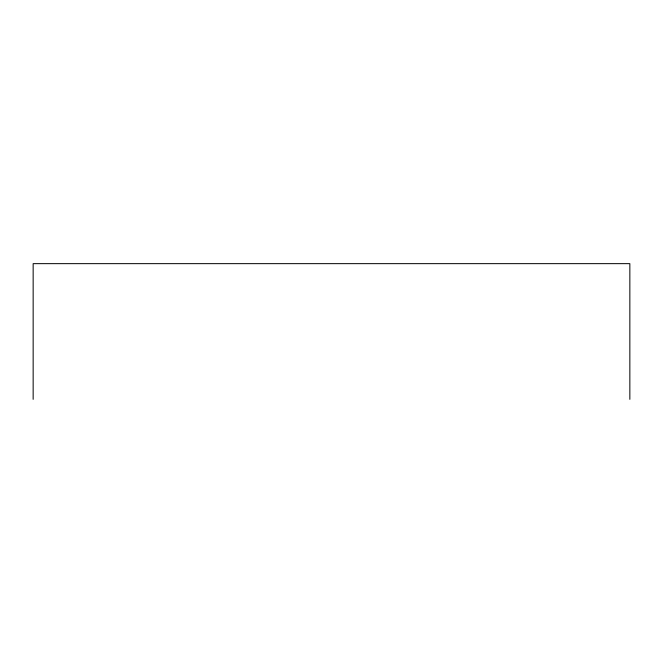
<?xml version="1.0" encoding="UTF-8"?>
<svg xmlns="http://www.w3.org/2000/svg" width="663" height="663" viewBox="0 0 663 663"><rect width="100%" height="100%" fill="white"/><g stroke="black" fill="none" stroke-linecap="round" stroke-linejoin="round"><path stroke-width="0.99" d="M629.85 399.35L629.85 263.65L33.15 263.65L33.15 399.35"/></g></svg>
